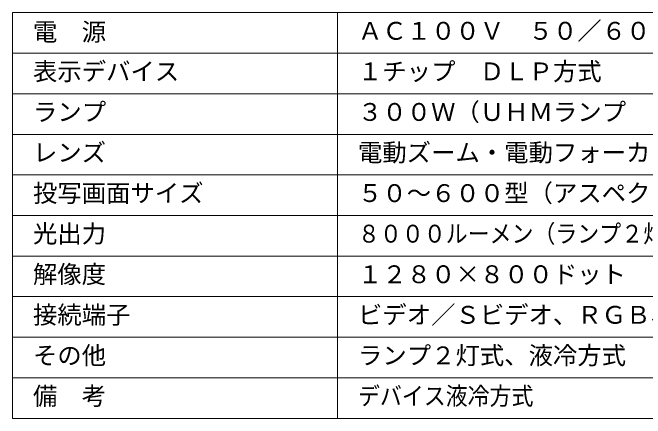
# Model space of a CAD drawing. Units: millimetres, scale not verified. Extents: x -63 to 62, y -56 to 57.
# Drawn here: x -62.5 to 15.4, y -56.5 to -6.5 of the extents above; entities that cross this region are included whole.
import ezdxf
from ezdxf.enums import TextEntityAlignment as Align

# ---------------------------------------------------------------- set-up
doc = ezdxf.new("R2010")
doc.units = ezdxf.units.MM
doc.header["$LTSCALE"] = 0.125
doc.layers.add('0-1_WAKU', color=1, linetype='Continuous', lineweight=18)
doc.layers.add('0-2_MOJI1', color=7, linetype='Continuous')
doc.styles.add('ＭＳ ゴシック', font='')
doc.styles.get('ＭＳ ゴシック').set_extended_font_data('MS Gothic')

msp = doc.modelspace()

# ---------------------------------------------------------------- linework, layer by layer
at = {"layer": '0-1_WAKU', "color": 4}
for p, q in [((-62.5128, -6.4993), (-62.5128, -56.4993)), ((62.4872, -6.4993), (-62.5128, -6.4993)), ((-22.5128, -56.4993), (-22.5128, -6.4993)), ((-62.5128, -56.4993), (62.4872, -56.4993))]:
    msp.add_line(p, q, dxfattribs=at)
at = {"layer": '0-1_WAKU'}
for p, q in [((-62.5128, -11.4993), (62.4872, -11.4993)), ((-62.5128, -16.4993), (62.4872, -16.4993)), ((-62.5128, -21.4993), (62.4872, -21.4993)), ((-62.5128, -26.4993), (62.4872, -26.4993)), ((-62.5128, -31.4993), (62.4872, -31.4993)), ((-62.5128, -36.4993), (62.4872, -36.4993)), ((-62.5128, -41.4993), (62.4872, -41.4993)), ((-62.5128, -46.4993), (62.4872, -46.4993)), ((-62.5128, -51.4993), (62.4872, -51.4993))]:
    msp.add_line(p, q, dxfattribs=at)

# ---------------------------------------------------------------- texts
at = {"layer": '0-2_MOJI1', "style": 'ＭＳ ゴシック'}
for s, p in [('電\u3000源', (-60.0128, -10.6313)), ('ＡＣ１００Ｖ\u3000５０／６０Ｈｚ', (-20.0128, -10.4993)), ('表示デバイス', (-60.0128, -15.4993)), ('１チップ\u3000ＤＬＰ方式', (-20.0128, -15.4993)), ('ランプ', (-60.0128, -20.4993)), ('３００Ｗ（ＵＨＭランプ\u3000２灯式）\u3000', (-20.0128, -20.4993)), ('レンズ', (-60.0128, -25.4993)), ('電動ズーム・電動フォーカスレンズ', (-20.0128, -25.4993)), ('投写画面サイズ', (-60.0128, -30.4993)), ('５０～６００型（アスペクト比１６：１０）', (-20.0128, -30.4993)), ('光出力', (-60.0128, -35.4993)), ('解像度', (-60.0128, -40.4993)), ('１２８０×８００ドット', (-20.0128, -40.4993)), ('接続端子', (-60.0128, -45.4993)), ('ビデオ／Ｓビデオ、ＲＧＢ、ＤＶＩ－Ｄ、ＬＡＮ', (-20.0128, -45.4993)), ('その他', (-60.0128, -50.4993)), ('ランプ２灯式、液冷方式', (-20.0128, -50.4993)), ('備\u3000考', (-60.0128, -55.4993))]:
    msp.add_text(s, height=2.199, dxfattribs=at).set_placement(p, align=Align.BOTTOM_LEFT)
at = {"layer": '0-2_MOJI1', "style": 'ＭＳ ゴシック', "width": 0.9}
for s, p in [('８０００ルーメン（ランプ２灯、ハイモード時）', (-20.0128, -35.4993)), ('デバイス液冷方式', (-20.0128, -55.4993))]:
    msp.add_text(s, height=2.199, dxfattribs=at).set_placement(p, align=Align.BOTTOM_LEFT)

doc.saveas('drawing.dxf')
